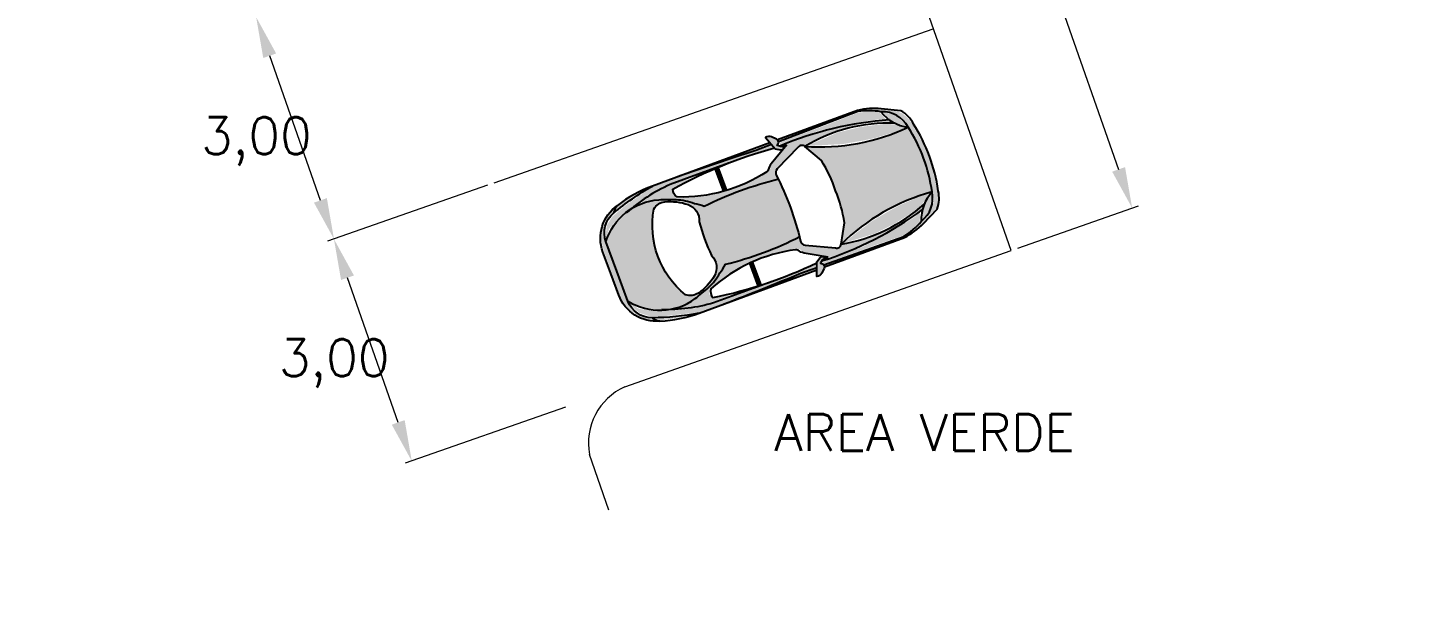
# Model space of a CAD drawing. Header units: millimetres. Extents: x 607619 to 1211550, y 1310734 to 2622648.
# Drawn here: x 607899.12 to 607939.79, y 1310849.85 to 1310866.44 of the extents above; entities that cross this region are included whole.
import ezdxf

# ---------------------------------------------------------------- set-up
doc = ezdxf.new("R2010")
doc.units = ezdxf.units.MM
doc.header["$PDMODE"] = 32
doc.header["$PDSIZE"] = 0.3
doc.layers.add('P35', color=3, linetype='Continuous')
doc.styles.add('PUNTOS PI', font='arial.ttf', dxfattribs={"height": 2.75})
doc.styles.add('ROMANS', font='ROMANS', dxfattribs={"height": 0.2})
doc.dimstyles.new('COTAS LINDEROS', dxfattribs={"dimscale": 40, "dimtxt": 2.75, "dimasz": 0.06, "dimexe": 0.005, "dimexo": 0.005, "dimgap": 0.005, "dimtad": 2, "dimzin": 0, "dimdsep": 46, "dimtxsty": 'PUNTOS PI', "dimcen": 0.09, "dimclrd": 1, "dimclre": 1, "dimclrt": 3, "dimadec": 0, "dimazin": 0, "dimtfac": 1, "dimtofl": 0, "dimtmove": 0, "dimatfit": 3, "dimldrblk": 'ARCHTICK', "dimfxl": 1, "dimtolj": 1, "dimtzin": 0, "dimarcsym": 0})

# ---------------------------------------------------------------- blocks, each defined once
blk = doc.blocks.new('carro1')
at = {"layer": 'P35'}
for color, points in [(9, [(-0.8501012342210394, 3.55394722927014), (-0.8290837512794091, 3.714940446561446), (-0.7800431691212104, 3.963429992858554), (-0.7274996202963528, 4.075425284626196), (-0.6469329722549126, 4.180420856033681), (-0.5593603908801263, 4.250417942637799), (-0.4717878095053543, 4.299415868161464), (-0.3316717849918511, 4.327414691103375), (0.2778331065926558, 4.327414691103375), (0.4284579254200374, 4.309915448701691), (0.5335449173836402, 4.274916905399625), (0.6561465313083268, 4.176920995853596), (0.7332103183692205, 4.078925144806266), (0.8137770720968014, 3.833935458689229), (0.8382974160189498, 3.714940446561446), (0.8488061046467017, 3.620444397195488), (0.8488061046467017, 3.595945434433649), (0.8102741054301283, 3.70794072620129), (0.7542276956247242, 3.945930750456871), (0.6946784248387736, 4.099924247388021), (0.6351290483667107, 4.173421194172224), (0.5335449173836402, 4.236418501917488), (0.4389666140477892, 4.260917464679327), (0.3373824830647187, 4.260917464679327), (-0.436758776955454, 4.267917185039483), (-0.5628632518606729, 4.222419119695889), (-0.6434300055882396, 4.155921893271842), (-0.716990931668601, 4.057926042224512), (-0.7520199642185155, 3.931931309736573), (-0.7975576853961677, 3.791937195027021)]), (146, [(-0.7945185751392181, 1.854346144159013), (-0.8243576790694185, 1.861799404934619), (-0.8579265520940105, 3.087862762229225), (-0.8541966773135066, 3.397173581656066), (-0.8539829799654903, 3.454725303984748), (-0.7532761495194613, 3.860928688990644), (-0.6749486734426249, 4.07334694283843), (-0.5928912168991438, 4.177692769193104), (-0.4772648873310708, 4.233592312758237), (-0.4362361590593302, 4.237318972395389), (-0.5444027390663813, 4.162786247641879), (-0.6413796947319064, 3.987634297672148), (-0.7197071708087428, 3.752856202998831), (-0.7905750030106837, 3.469631884034673), (-0.8092243769132459, 3.342926216854469), (-0.8054945021327278, 3.175227586159057), (-0.8166841264742537, 2.947902752261346), (-0.8204140012547718, 2.713124657588029), (-0.8129542516937498, 2.623685411283279), (-0.8166841264742537, 2.616232150507674), (-0.8204140012547718, 2.530519505341392), (-0.7975879116283799, 1.941118493262625)]), (146, [(0.7945185751392181, 1.854346144159013), (0.8243576790694185, 1.861799404934619), (0.8579265520940105, 3.087862762229225), (0.8541966773135066, 3.397173581656066), (0.8539829799654903, 3.454725303984748), (0.7532761495194613, 3.860928688990644), (0.6749486734426249, 4.07334694283843), (0.5928912168991438, 4.177692769193104), (0.4772648873310708, 4.233592312758237), (0.4362361590593302, 4.237318972395389), (0.5444027390663813, 4.162786247641879), (0.6413796947319064, 3.987634297672148), (0.7197071708087428, 3.752856202998831), (0.7905750030106837, 3.469631884034673), (0.8092243769132459, 3.342926216854469), (0.8054945021327278, 3.175227586159057), (0.8166841264742537, 2.947902752261346), (0.8204140012547718, 2.713124657588029), (0.8129542516937498, 2.623685411283279), (0.8166841264742537, 2.616232150507674), (0.8204140012547718, 2.530519505341392), (0.7975879116283799, 1.941118493262625)]), (146, [(-0.7652445672118358, 1.659647568717004), (-0.7854100470951302, 1.474252776504585), (-0.7774969961413465, 1.279420930783543), (-0.7187638406972647, 0.7853662242511099), (-0.6516924849678194, 0.4710628695096659), (-0.6110295624128588, 0.3205166479912069), (-0.5494172369085701, 0.271157886710677), (-0.6382582553871181, 0.5404892457446824), (-0.6852281628325425, 0.6282145468803879), (-0.6932177181430337, 0.852204111161198), (-0.7012013993398796, 0.9631839212925009), (-0.6946599142314778, 1.247007224291691), (-0.6659389367310542, 1.450158257761204), (-0.6942420027371172, 1.487566441890491), (-0.6858135244046437, 1.533711826688894), (-0.5606947687130113, 1.796117600588866), (-0.4904827383796997, 1.913567935075418), (-0.3944564132590855, 1.924128373745202), (-0.4166980619195719, 2.205501272891951), (-0.4220531824100346, 2.427517465605401), (-0.4130045907221369, 2.716055700877442), (-0.3951749670576898, 2.924329247746037), (-0.4714495960657983, 3.0284970916624), (-0.5443969180010404, 3.123990401128957), (-0.5993042637888308, 3.230880378717806), (-0.6736383786480289, 3.43921609730149), (-0.7033951860236876, 3.650463804285771), (-0.7341589863171833, 3.658844642883722), (-0.7862992211662325, 3.412009811662154), (-0.7887703067126033, 3.077605190807876), (-0.7799525961107001, 2.945455576174684), (-0.735864360159578, 3.209754805441083), (-0.6829585192926793, 3.253804676985485), (-0.6124172572219742, 3.200944842831948), (-0.5683290212708378, 3.068795228198741), (-0.5154231804039391, 2.874975816802863), (-0.471334944452817, 2.645916437973018), (-0.471334944452817, 2.496146898121541), (-0.4889702599704826, 2.223037706245993), (-0.5154231804039391, 2.064458145286682), (-0.5154231804039391, 2.02040827374228), (-0.5506937057531722, 1.958738476979594), (-0.5947819417042943, 1.941118493262625), (-0.6476878882573196, 1.844208787564671), (-0.7182290446418982, 1.712059172931479), (-0.7623172805930203, 1.650389376168793)]), (146, [(0.7712528235099239, 1.659647568717004), (0.7914183033932183, 1.474252776504585), (0.7835052524394346, 1.279420930783543), (0.7247720969953528, 0.7853662242511099), (0.6577007412659075, 0.4710628695096659), (0.6170378187109469, 0.3205166479912069), (0.5554254932066582, 0.271157886710677), (0.6442665116852062, 0.5404892457446824), (0.6912364191306306, 0.6282145468803879), (0.6992259744411218, 0.852204111161198), (0.7072096556379677, 0.9631839212925009), (0.7006681705295659, 1.247007224291691), (0.6719471930291423, 1.450158257761204), (0.7002502590352053, 1.487566441890491), (0.6918217807027318, 1.533711826688894), (0.5667030250110994, 1.796117600588866), (0.4964909946777878, 1.913567935075418), (0.4004646695571736, 1.924128373745202), (0.42270631821766, 2.205501272891951), (0.4280614387081227, 2.427517465605401), (0.419012847020225, 2.716055700877442), (0.4011832233557779, 2.924329247746037), (0.4774578523638864, 3.0284970916624), (0.5504051742991285, 3.123990401128957), (0.6053125200869189, 3.230880378717806), (0.679646634946117, 3.43921609730149), (0.7094034423217757, 3.650463804285771), (0.7401672426152714, 3.658844642883722), (0.7923074774643206, 3.412009811662154), (0.7947785630106914, 3.077605190807876), (0.7859608524087882, 2.945455576174684), (0.7418726164576661, 3.209754805441083), (0.6889667755907674, 3.253804676985485), (0.6184255135200623, 3.200944842831948), (0.5743372775689259, 3.068795228198741), (0.5214314367020272, 2.874975816802863), (0.4773432007509051, 2.645916437973018), (0.4773432007509051, 2.496146898121541), (0.4949785162685707, 2.223037706245993), (0.5214314367020272, 2.064458145286682), (0.5214314367020272, 2.02040827374228), (0.5567019620512603, 1.958738476979594), (0.6007901980023824, 1.941118493262625), (0.6536961445554077, 1.844208787564671), (0.7242373009399863, 1.712059172931479), (0.7683255368911084, 1.650389376168793)]), (8, [(-0.489899135337307, 2.596876334887174), (-0.4931963311154526, 2.616642050893478), (-0.7943366893153119, 2.615543971809434), (-0.7976337794073309, 2.596876334887174)]), (127, [(-0.6659389367310515, 1.450158257761206), (-0.5633253800578117, 1.183710096096515), (-0.4967204786616133, 0.9404477585458597), (-0.4477756623579312, 0.6453018272920197), (-0.4320168736647281, 0.3550883880959148), (-0.441693464392384, 0.127544975711178), (-0.2533706662334563, 0.0955238490706467), (7.105427357601002e-15, 0.08000000000000895), (0.1627571911771968, 0.08639159292717125), (0.3223269462989693, 0.1051823054600192), (0.4416934643927757, 0.1275449757112899), (0.4320168736646988, 0.3550883880959006), (0.4584377813418747, 0.7304901794369947), (0.5186347456074358, 1.030955991814048), (0.5992667337471316, 1.28704362705316), (0.6659389367310364, 1.450158257761197), (0.544703910944051, 1.382519635304895), (0.4234688851570425, 1.314881012848581), (0.2128715790359923, 1.283308514439053), (0.0587000601225629, 1.276517101300927), (-0.05870006012249895, 1.276517101300929), (-0.3372226993527496, 1.29878078686939), (-0.4234688851570434, 1.314881012848595), (-0.544703910944051, 1.382519635304902)]), (9, [(-0.858973267492015, 1.229566230235509), (-0.858973267492015, 0.6616681115366383), (-0.8345262697417262, 0.5456459448071804), (-0.7734087225229267, 0.3746658295760703), (-0.6847883688888992, 0.2006325502325303), (-0.6511737337714827, 0.1456746602295773), (-0.5808885491855555, 0.0968232154488895), (-0.4494859230669839, 0.05713143850159597), (-0.07666923379657575, 0.008279993720908152), (0.1311302999239707, 0.01438643894316627), (0.3328181106284553, 0.04491854805707263), (0.5222823696147465, 0.07850393828080726), (0.6292379979830436, 0.1334618282837603), (0.69952307688283, 0.2158986632881827), (0.8278698943364482, 0.4937412774153564), (0.852316892086737, 0.5975506121989973), (0.8553727007517047, 1.406652732190185), (0.8462051690707035, 1.406652732190185), (0.8553727007517047, 1.327269119796885), (0.8584286151027847, 0.6616681115366383), (0.8248139799853682, 0.5425927221960443), (0.7086907142499577, 0.2891758304592109), (0.5986792772167071, 0.1731536052310538), (0.4214384642624971, 0.1120893285045419), (0.1525214890092919, 0.07850393828080726), (-0.09194859417973689, 0.0754507156696782), (-0.3853125671832309, 0.1120893285045419), (-0.5533857427703133, 0.1426214961171475), (-0.638950182053275, 0.2067389954547885), (-0.7061794522880938, 0.2830693852369528), (-0.7978557202732297, 0.4906880548042274), (-0.8375820784066796, 0.5792312765322158), (-0.858973267492015, 0.6860938339269786), (-0.8467497157738073, 1.247885507403598)]), (30, [(-0.4550530993799136, 0.1304086056726312), (-0.5283940926307942, 0.2403243856785231), (-0.6200703606159159, 0.3136015528495584), (-0.6903554395157023, 0.3532933297968519), (-0.7361936263513265, 0.3807722747983284), (-0.70563490558499, 0.3166547754606874), (-0.6659084417654135, 0.2647501080688706), (-0.6139586375998682, 0.2158986632881827), (-0.555897004732163, 0.1823132730644481), (-0.5100588178965388, 0.1517811054518425), (-0.4795000971302024, 0.1426214961171475)]), (30, [(0.4550530993799136, 0.1304086056726312), (0.5283940926307942, 0.2403243856785231), (0.6200703606159159, 0.3136015528495584), (0.6903554395157023, 0.3532933297968519), (0.7361936263513265, 0.3807722747983284), (0.70563490558499, 0.3166547754606874), (0.6659084417654135, 0.2647501080688706), (0.6139586375998682, 0.2158986632881827), (0.555897004732163, 0.1823132730644481), (0.5100588178965388, 0.1517811054518425), (0.4795000971302024, 0.1426214961171475)])]:
    blk.add_hatch(color=color, dxfattribs=at).paths.add_polyline_path(points)
h = blk.add_hatch(color=127, dxfattribs=at)
h.paths.add_polyline_path([(-0.2761132874077079, 3.036830933501619), (-0.3224557198695139, 3.031695967647224), (-0.3675617180422934, 3.03655740355296), (-0.3963045438091441, 3.044995266665991), (-0.4341736189448273, 3.063576516964364), (-0.4647622257038018, 3.08666663906396), (-0.5174954658135826, 3.150491404163224), (-0.5681675947509337, 3.235077934884115), (-0.5980609201057057, 3.303049447143637), (-0.6254991230776064, 3.400772458725246), (-0.6100739011740766, 3.495917801900367), (-0.5830747139896966, 3.538107727771758), (-0.5361144462025376, 3.564735309272354), (-0.3949515823179315, 3.62841052019856), (-0.2391365243158692, 3.673872882971981), (-0.0967287591674042, 3.695224995372357), (0.03551551293839417, 3.698799027276223), (0.1885660311999739, 3.683578985571341), (0.3232950602956386, 3.652329843556419), (0.4465116427974261, 3.607821014144214), (0.5287667742592923, 3.568639061141822), (0.5830747139897667, 3.538107727771724), (0.6218457814834792, 3.461519468610611), (0.6265714826954971, 3.420440680004216), (0.610158321063178, 3.337945827256933), (0.5681675947509488, 3.235077934884108), (0.5199204801032904, 3.153974491827984), (0.4665788308249699, 3.088335649229236), (0.4198018716793461, 3.055406877173141), (0.367561718042289, 3.036557403552955), (0.3457237641798123, 3.032978646020164), (0.3224557198695317, 3.031695967647224), (0.2818764619608825, 3.035621823805148), (0.2572777546827307, 3.041979952434145), (0.229431151152987, 3.053231126092392), (0.2045385363279344, 3.054990911025323), (0.1201847591565262, 3.059448582010491), (-0.0377519857622941, 3.061565035545335), (-0.1452693284747273, 3.058365534131353), (-0.2294311511530163, 3.053231126092371), (-0.2542959929896389, 3.042969422562338)], flags=16)
h.paths.add_polyline_path([(-0.3933950488409934, 1.91456924204172), (-0.1888487401295436, 1.899382179007322), (0, 1.89484574569811), (0.2323723081792188, 1.901716177689492), (0.3927532522947885, 1.908875456147378), (0.3921947171089695, 1.914448763529551), (0.4202539395656846, 2.298802575137916), (0.4144456963732761, 2.692103834534041), (0.3951749670574287, 2.924329247748879), (0.5443969180010484, 3.123990401128966), (0.5993042637889019, 3.230880378717996), (0.6736383786480289, 3.43921609730149), (0.7033951860236876, 3.650463804285771), (0.6858420475977125, 3.813369443169737), (0.6321377232465775, 3.972808235676521), (0.5819610993582494, 4.063960038848276), (0.5029239859687715, 4.1666214245062), (0.4048872578304028, 4.256632984203158), (-0.4048872578304348, 4.256632984203158), (-0.4914754439297422, 4.178864408789881), (-0.5697571787258635, 4.082356548820293), (-0.6582137358244253, 3.887178842861168), (-0.6858420475977844, 3.813369443169524), (-0.7033951860236876, 3.650463804285771), (-0.6736383786484401, 3.43921609730282), (-0.5993042637888308, 3.230880378717806), (-0.4372783120177113, 2.973509130509338), (-0.3951749670576055, 2.924329247747023), (-0.4113122334585348, 2.7418535630626), (-0.4166825887998087, 2.649853987593294), (-0.4220400870798091, 2.416535394682334), (-0.41331441598075, 2.143957279031149), (-0.4018657354828896, 1.996801938395411)])
h = blk.add_hatch(color=8, dxfattribs=at)
edge = h.paths.add_edge_path()
edge.add_line((-0.7709141391226026, 1.818941845714569), (-0.7340472921372978, 1.759756800969377))
edge.add_arc((-0.7672141372528003, 1.739096902694026), 0.03907519688579433, -47.43471762324913, 31.919115072650925, ccw=False)
edge.add_arc((-0.7462607780204813, 1.736275717124682), 0.02652975418675758, 168.0279375112465, 281.91704540656787, ccw=False)
edge.add_line((-0.7722134798764486, 1.741778909251529), (-0.8013994194838361, 1.777734654243737))
edge.add_line((-0.8013994194838361, 1.777734654243737), (-0.8171149254262744, 1.759756800969363))
edge.add_arc((-0.8474233806833098, 1.786251216149456), 0.0402561361260968, 221.1586294318923, 318.8413705681078, ccw=False)
edge.add_line((-0.8777318359403452, 1.759756800969363), (-0.9271233850669418, 1.809195859030432))
edge.add_arc((-0.8743255333426942, 1.861942974155433), 0.0746315704022484, 163.8715100519844, 224.9724573054829, ccw=False)
edge.add_line((-0.9460196904009521, 1.88267505423466), (-0.7709141391226026, 1.818941845714569))
h = blk.add_hatch(color=8, dxfattribs=at)
edge = h.paths.add_edge_path()
edge.add_line((0.7709141391226026, 1.818941845714569), (0.7340472921372978, 1.759756800969377))
edge.add_arc((0.7672141372528003, 1.739096902694026), 0.03907519688579433, 508.0808849273491, 587.4347176232491)
edge.add_arc((0.7462607780204813, 1.736275717124682), 0.02652975418675758, 258.0829545934321, 371.9720624887534)
edge.add_line((0.7722134798764486, 1.741778909251529), (0.8013994194838361, 1.777734654243737))
edge.add_line((0.8013994194838361, 1.777734654243737), (0.8171149254262744, 1.759756800969363))
edge.add_arc((0.8474233806833098, 1.786251216149456), 0.0402561361260968, 221.1586294318923, 318.8413705681078)
edge.add_line((0.8777318359403452, 1.759756800969363), (0.9271233850669418, 1.809195859030432))
edge.add_arc((0.8743255333426942, 1.861942974155433), 0.0746315704022484, 315.0275426945171, 376.1284899480156)
edge.add_line((0.9460196904009521, 1.88267505423466), (0.7709141391226026, 1.818941845714569))
h = blk.add_hatch(color=146, dxfattribs=at)
h.paths.add_polyline_path([(-0.4528058413623448, 0.179844920448641), (-0.5357570854786182, 0.2845341926667366), (-0.5794156016389245, 0.3761373058575721), (-0.6536351636603506, 0.6945672535192067), (-0.6885619977258237, 0.9999109836548818), (-0.6623668457551837, 1.418668189524656), (-0.6099765418139178, 1.252910136180208), (-0.5270254033837709, 0.9824628106176654), (-0.4790009933329848, 0.720739571573727), (-0.4571717352528246, 0.5724297497651953), (-0.4484400531579915, 0.4241199279566636), (-0.4397082653770319, 0.319430655738568), (-0.4397082653770319, 0.2060172385031684)])
h.paths.add_polyline_path([(-0.6536351636603506, 0.3674132193389603), (-0.7496838780758104, 0.4110337689294035), (-0.8151716523162627, 0.5811538362838071), (-0.8370010160825494, 0.6640328629560308), (-0.8282692283015898, 1.065341837289889), (-0.8282692283015898, 1.719649847151675), (-0.8064399702214295, 1.750184237714851), (-0.7933423942361166, 1.636770820479459), (-0.7933423942361166, 1.200565500071161), (-0.7540497719662902, 0.956290492563145), (-0.7147570440103372, 0.7294636580923388), (-0.6972936798206568, 0.589877981301111), (-0.6623668457551837, 0.4372060869839238), (-0.6274400116897105, 0.3586891328203556)])
h = blk.add_hatch(color=146, dxfattribs=at)
h.paths.add_polyline_path([(0.4528058413623448, 0.179844920448641), (0.5357570854786182, 0.2845341926667366), (0.5794156016389245, 0.3761373058575721), (0.6536351636603506, 0.6945672535192067), (0.6885619977258237, 0.9999109836548818), (0.6623668457551837, 1.418668189524656), (0.6099765418139178, 1.252910136180208), (0.5270254033837709, 0.9824628106176654), (0.4790009933329848, 0.720739571573727), (0.4571717352528246, 0.5724297497651953), (0.4484400531579915, 0.4241199279566636), (0.4397082653770319, 0.319430655738568), (0.4397082653770319, 0.2060172385031684)])
h.paths.add_polyline_path([(0.6536351636603506, 0.3674132193389603), (0.7496838780758104, 0.4110337689294035), (0.8151716523162627, 0.5811538362838071), (0.8370010160825494, 0.6640328629560308), (0.8282692283015898, 1.065341837289889), (0.8282692283015898, 1.719649847151675), (0.8064399702214295, 1.750184237714851), (0.7933423942361166, 1.636770820479459), (0.7933423942361166, 1.200565500071161), (0.7540497719662902, 0.956290492563145), (0.7147570440103372, 0.7294636580923388), (0.6972936798206568, 0.589877981301111), (0.6623668457551837, 0.4372060869839238), (0.6274400116897105, 0.3586891328203556)])
at = {"layer": 'P35', "color": 7}
for p, q in [((-0.8013511536442977, 2.586898160006619), (-0.4854401813056413, 2.586898160006619)), ((-0.8009193836003377, 2.596898160006624), (-0.4861017442761479, 2.59689816000661)), ((-0.8000032447926841, 2.616898160006635), (-0.4875755015950958, 2.616898160006606)), ((-0.7995188675953031, 2.626898160006625), (-0.4883878069713248, 2.626898160006611)), ((0.8013511536443261, 2.586898160006619), (0.4854401813056413, 2.586898160006619)), ((0.8009193836003377, 2.596898160006624), (0.4861017442761622, 2.59689816000661)), ((0.8000032447926984, 2.616898160006635), (0.48757550159511, 2.61689816000662)), ((0.7995188675953173, 2.626898160006611), (0.488387806971339, 2.626898160006625)), ((-0.60650001524332, 0.1933966948300778), (-0.6057856914719153, 0.1919269504446319))]:
    blk.add_line(p, q, dxfattribs=at)
for points in [[(-0.7870863265538404, 3.960452299416126, -0.3395915525315539), (-0.2927022086689206, 4.339999999999996), (7.105427357601002e-15, 4.339999999999996), (0.2927022086689348, 4.339999999999996, -0.3395915525315539), (0.7870863265538546, 3.96045229941614, -1.295902721729885)], [(-0.8649999999999878, 3.454476951371909, -0.04535970159164666), (-0.7121990716499269, 4.040667899623777, -0.316237775695794), (-0.4048872578304028, 4.256632984203158), (7.105427357601002e-15, 4.256632984203144), (0.4048872578304028, 4.256632984203158, -0.316237775695794), (0.7121990716499127, 4.040667899623777, -0.04535970159164666), (0.865000000000002, 3.454476951371909, -0.9957845868651114)], [(-0.4048872578304028, 4.256632984203158, 0.3079839721525556), (-0.6736383786480289, 3.43921609730149, 0.02145835354498532), (-0.5993042637888308, 3.230880378717806, 0.0891376773741252), (-0.4714495960657885, 3.028497091662381, 0.07614692417596751), (-0.3951749670575069, 2.924329247747941, 0.05529740030692576), (-0.3927532522947885, 1.908875456147392, 0.05532337009672506)], [(0.4048872578304028, 4.256632984203158, -0.3079839721525556), (0.6736383786480289, 3.43921609730149, -0.02145835354498532), (0.5993042637888308, 3.230880378717821, -0.0891376773741252), (0.4714495960658027, 3.028497091662381, -0.07614692417596751), (0.3951749670575069, 2.924329247747941, -0.05529740030692576), (0.3927532522947885, 1.908875456147378, -0.05532337009672506)], [(-0.7121990716499269, 4.040667899623777, 0.1341066120476775), (-0.7870863265538404, 3.960452299416126, 0.07654246114868468), (-0.8649999999999878, 3.454476951371909), (-0.865000000000002, 1.853186298539264, 0.08531707191457577)], [(0.865000000000002, 1.853186298539264), (0.865000000000002, 3.454476951371909, 0.07654246114868468), (0.7870863265538546, 3.96045229941614, 0.1341066120476775), (0.7121990716499127, 4.040667899623777)], [(-0.8056493942721445, 2.441568790348519), (-0.8056493942721303, 3.236832841000826, -0.0767928509680207), (-0.6582137358244253, 3.887178842861168, -3.166946996169155)], [(0.8056493942721445, 2.441568790348519), (0.8056493942721588, 3.236832841000826, 0.0767928509680207), (0.6582137358244395, 3.887178842861154, 3.166946996169155)], [(-0.7652445672113615, 1.659647568717823), (-0.6080018197561614, 1.931192750088634, -0.1221445616535031), (-0.5486851800987083, 1.992613834918522, 0.2058146237745896), (-0.5302765790955917, 2.019229626042893, 0.1518737308752072), (-0.6257759471964661, 3.206820493323811, 0.2908364192966315), (-0.738907527058565, 3.221683442208807, 0.06137616267921719), (-0.7826028445827191, 1.823196186579146)], [(0.7652445672113615, 1.659647568717808), (0.6080018197561614, 1.931192750088634, 0.1221445616535031), (0.5486851800987367, 1.992613834918522, -0.2058146237745896), (0.5302765790955775, 2.019229626042879, -0.1518737308752072), (0.6257759471964661, 3.206820493323796, -0.2908364192966315), (0.7389075270585792, 3.221683442208807, -0.06137616267921727), (0.7826028445827049, 1.823196186579146)], [(-0.865000000000002, 3.115103286574715, 0.005984781758618232), (-0.8349999999999724, 2.057970774873489), (-0.8373078693588312, 1.843107187262468, 0.08252246621625027)], [(0.8373078693588312, 1.843107187262454), (0.8350000000000009, 2.057970774873517, 0.005984781758618121), (0.865000000000002, 3.115103286574715)], [(-0.865000000000002, 1.750034935981567), (-0.8649999999999878, 0.6592718283982251, 0.08531707191457577), (-0.7809218339410151, 0.3692615527805216), (-0.6699608007923885, 0.1409556192457373, 0.1506659063118589), (-0.4542032522353807, 0.04839914742510842, 0.1065583462621995), (0.4542032522353807, 0.04839914742512264, 0.1506659063118589), (0.6699608007923885, 0.1409556192457373), (0.7809218339410293, 0.3692615527805074, 0.08531707191457577), (0.865000000000002, 0.6592718283982109), (0.865000000000002, 1.750034935981581, 0.07654246114868468)], [(-0.8383398077643491, 1.747033296790725), (-0.8500000000000014, 0.6614645983748417, 0.08252246621625027), (-0.7461150381537536, 0.386178318636432), (-0.7440206745386959, 0.3818690974014842, 0.2877196319976177), (-0.4416934643927917, 0.1275449757112668, 0.1076424705007123), (0.4416934643928059, 0.1275449757112668, 0.2877196319975943), (0.7440206745386959, 0.3818690974014274), (0.7461150381537536, 0.386178318636432, 0.08252246621626765), (0.8500000000000014, 0.6614645983748986), (0.8383398077643491, 1.747033296790725, 0.005984781758618121)], [(-0.7749069395136061, 1.745097128543556, 0.003758125682651619), (-0.7652445672113615, 1.659647568717823)], [(0.7749069395136345, 1.745097128543541, -0.003758125682651615), (0.7652445672113615, 1.659647568717808)]]:
    blk.add_lwpolyline(points, format="xyb", dxfattribs=at)
for points in [[(0.5830747139897667, 3.538107727771724, -0.2442336024637072), (0.620946917182998, 3.375681544830378, -0.1095202620826767), (0.4862065525059833, 3.10923112499038, -0.3479595144475437), (0.229431151152987, 3.053231126092392, 0.03733368339391516), (-0.2294311511530012, 3.053231126092378, -0.3479595144475437), (-0.4862065525059691, 3.109231124990394, -0.1095202620826767), (-0.6209469171829838, 3.375681544830378, -0.2442336024637072), (-0.5830747139897525, 3.538107727771724, -0.276546342659803)], [(-0.7709141391226026, 1.818941845714569), (-0.7340472921372978, 1.759756800969377, -0.3607805592888344), (-0.7407825089697795, 1.710317742908309, -0.542329364256012), (-0.7722134798764486, 1.741778909251529), (-0.8013994194838361, 1.777734654243737), (-0.8171149254262744, 1.759756800969363, -0.4540555046205955), (-0.8777318359403452, 1.759756800969363), (-0.9271233850669418, 1.809195859030432, -0.2731045530401534), (-0.9460196904009521, 1.88267505423466)], [(-0.4499999999999957, 1.920673649305179, 0.3284747276233225), (-0.5188669387727671, 1.883841171890019), (-0.6858135244046437, 1.533711826688894, 0.4396167011168992), (-0.6659389367310595, 1.45015825776121), (-0.4234688851570425, 1.314881012848595, 0.06084032351259523), (7.105427357601002e-15, 1.277499999999996, 0.06084032351259523), (0.4234688851570425, 1.314881012848581), (0.6659389367310595, 1.45015825776121, 0.4396167011168992), (0.6858135244046437, 1.533711826688879), (0.5188669387727671, 1.883841171890019, 0.3284747276233225), (0.4499999999999957, 1.920673649305179, -0.05739534134904598)], [(0.7709141391226026, 1.818941845714569), (0.734047292137312, 1.759756800969363, 0.3607805592888344), (0.7407825089697795, 1.710317742908309, 0.542329364256012), (0.7722134798764486, 1.741778909251543), (0.8013994194838361, 1.777734654243751), (0.8171149254262886, 1.759756800969377, 0.4540555046205955), (0.8777318359403452, 1.759756800969377), (0.9271233850669702, 1.809195859030446, 0.2731045530401534), (0.9460196904009379, 1.882675054234646)]]:
    blk.add_lwpolyline(points, format="xyb", close=True, dxfattribs=at)
for centre, radius, start, end in [((3.670144504567624, 1.557637491633237), 4.456334746578153, 177.4786045868785, 196.1175836442888), ((-3.670144504567652, 1.557637491633237), 4.456334746578153, 343.8824163557113, 2.521395413121414), ((1.380835511759933, 1.057184714903762), 2.084157827128645, 169.1316677291496, 202.1568637686807), ((-3.112177809750456, 0.3550883880959148), 2.680160936085728, 355.1297737922395, 24.11589131878905), ((3.112177809750428, 0.3550883880959006), 2.680160936085728, 155.8841086812109, 184.8702262077605), ((-1.380835511759948, 1.057184714903777), 2.084157827128645, 337.8431362313193, 10.86833227085041), ((-0.9013976101314043, -0.1050700788979739), 0.5152064297348455, 26.83988237555107, 72.45836555519773), ((0.9013976101313759, -0.1050700788979739), 0.5152064297348455, 107.5416344448023, 153.1601176244489)]:
    blk.add_arc(centre, radius, start, end, dxfattribs=at)
blk = doc.blocks.new('_ArchTick')
at = {"color": 0, "linetype": 'ByBlock', "const_width": 0.15}
blk.add_lwpolyline([(-0.5, -0.5), (0.5, 0.5)], dxfattribs=at)
blk = doc.blocks.new('*D82')
at = {"color": 7, "lineweight": -2, "transparency": 16777216}
blk.add_line((607924.9508835063, 1311040.666435229), (607922.1360415048, 1311049.675248045), dxfattribs=at)
at = {"layer": 'Defpoints', "color": 0, "transparency": 16777216}
for p in [(607922.136041505, 1311049.675248045), (607922.1360415048, 1311049.675248045), (607924.9508835068, 1311040.666435229)]:
    blk.add_point(p, dxfattribs=at)
at = {"color": 7, "lineweight": -2, "transparency": 16777216, "xscale": 0.8, "yscale": 0.8, "zscale": 0.8}
for p, rotation in [((607922.1360415048, 1311049.675248045), 107.3516374005312), ((607924.9508835063, 1311040.666435229), 287.3516374005312)]:
    blk.add_blockref('_ArchTick', p, dxfattribs=dict(at, rotation=rotation))
at = {"color": 7, "transparency": 16777216, "insert": (607922.7673726031, 1311044.928349035), "char_height": 2.75, "width": 591.5501287113874, "attachment_point": 5, "rotation": 287.3516374005312, "style": 'PUNTOS PI'}
blk.add_mtext('\\A1;{\\fArial|b1|i0|c0|p34;\\H0.43636x;5.86 M}', dxfattribs=at)
blk = doc.blocks.new('*D83')
at = {"color": 7, "lineweight": -2, "transparency": 16777216}
blk.add_line((607840.9026711765, 1311025.406048036), (607838.475716504, 1311032.534637433), dxfattribs=at)
at = {"layer": 'Defpoints', "color": 0, "transparency": 16777216}
for p in [(607838.4757165043, 1311032.534637433), (607838.475716504, 1311032.534637433), (607840.9026711769, 1311025.406048036)]:
    blk.add_point(p, dxfattribs=at)
at = {"color": 7, "lineweight": -2, "transparency": 16777216, "xscale": 0.8, "yscale": 0.8, "zscale": 0.8}
for p, rotation in [((607838.475716504, 1311032.534637433), 108.8013317098088), ((607840.9026711765, 1311025.406048036), 288.8013317098088)]:
    blk.add_blockref('_ArchTick', p, dxfattribs=dict(at, rotation=rotation))
at = {"color": 7, "transparency": 16777216, "insert": (607838.91987466, 1311028.708425169), "char_height": 2.75, "width": 591.5501287113874, "attachment_point": 5, "rotation": 288.8013317098088, "style": 'PUNTOS PI'}
blk.add_mtext('\\A1;{\\fArial|b1|i0|c0|p34;\\H0.43636x;3.67M}', dxfattribs=at)

msp = doc.modelspace()

# ---------------------------------------------------------------- linework, layer by layer
at = {"lineweight": 0}
for p, q in [((607927.9279692763, 1310859.917925539), (607918.8100659483, 1310885.906611873)), ((607922.7484444638, 1310886.01664648), (607931.0718097563, 1310862.292625532)), ((607912.7771196115, 1310861.896528076), (607925.6425667548, 1310866.407589482)), ((607907.6914565285, 1310861.384717141), (607906.2056173778, 1310865.621694552)), ((607912.5883882123, 1310861.83034304), (607907.8998353458, 1310860.186143711)), ((607928.1166913914, 1310859.984137043), (607931.6578008935, 1310861.226504344)), ((607916.6108821469, 1310855.921597945), (607927.9279692763, 1310859.917925539)), ((607909.970262654, 1310854.882523374), (607908.4844235033, 1310859.119500785)), ((607914.8671943378, 1310855.328149273), (607910.1786414713, 1310853.683949944)), ((607916.1440579604, 1310852.316403169), (607915.5741890024, 1310853.940696065))]:
    msp.add_line(p, q, dxfattribs=at)
msp.add_arc((607917.3297726415, 1310854.28364639), 1.788767407800912, 113.6964813795172, 191.0534342526806, dxfattribs=at)
for points in [[(607906.3943487769, 1310865.687879587), (607906.0168859786, 1310865.555509516), (607905.8085071624, 1310866.754082946)], [(607931.2605318711, 1310862.358837036), (607930.8830876406, 1310862.226414028), (607931.4690787783, 1310861.160292841)], [(607907.8801879287, 1310861.450902177), (607907.5027251303, 1310861.318532105), (607908.088566745, 1310860.252328746)], [(607908.6731549024, 1310859.185685821), (607908.2956921041, 1310859.053315749), (607908.0873132879, 1310860.25188918)], [(607910.1589940542, 1310854.94870841), (607909.7815312558, 1310854.816338339), (607910.3673728706, 1310853.75013498)]]:
    msp.add_solid(points, dxfattribs=at)

# ---------------------------------------------------------------- block references
at = {"lineweight": 0, "xscale": 2.292075358245614, "yscale": 2.292075358245614, "zscale": 2.292075358245614, "rotation": 110.2353782200632}
msp.add_blockref('carro1', (607925.5312570498, 1310862.682017571), dxfattribs=at)

# ---------------------------------------------------------------- texts
at = {"lineweight": 0, "style": 'ROMANS'}
msp.add_text('AREA VERDE', height=1.08, dxfattribs=at).set_placement((607920.9869793464, 1310854.047360263))
at = {"lineweight": 0, "char_height": 1.08, "attachment_point": 5, "style": 'ROMANS'}
for insert in [(607905.8146873151, 1310863.1150821), (607908.0934934407, 1310856.612888333)]:
    msp.add_mtext('\\A1;3,00', dxfattribs=dict(at, insert=insert))

# ---------------------------------------------------------------- dimensions: what is measured, and where the dimension line sits
for p1, p2, distance, text, picture, middle in [((607924.9508835068, 1311040.666435229), (607922.1360415051, 1311049.675248045), 3.3335249535485013e-10, '{\\fArial|b1|i0|c0|p34;\\H0.43636x;5.86 M}', '*D82', (607922.7673726031, 1311044.928349035)), ((607840.9026711768, 1311025.406048036), (607838.4757165044, 1311032.534637433), 3.306108885453311e-10, '{\\fArial|b1|i0|c0|p34;\\H0.43636x;3.67M}', '*D83', (607838.91987466, 1311028.708425169))]:
    dim = msp.add_aligned_dim(p1=p1, p2=p2, distance=distance, text=text, dimstyle='COTAS LINDEROS', override={"dimtxt": 2, "dimasz": 0.02, "dimpost": 'm', "dimblk1": 'ArchTick', "dimblk2": 'ArchTick', "dimsah": 1, "dimclrd": 7, "dimclrt": 7})
    dim.commit()
    dim.dimension.update_dxf_attribs({"geometry": picture, "text_midpoint": middle})

doc.saveas('drawing.dxf')
